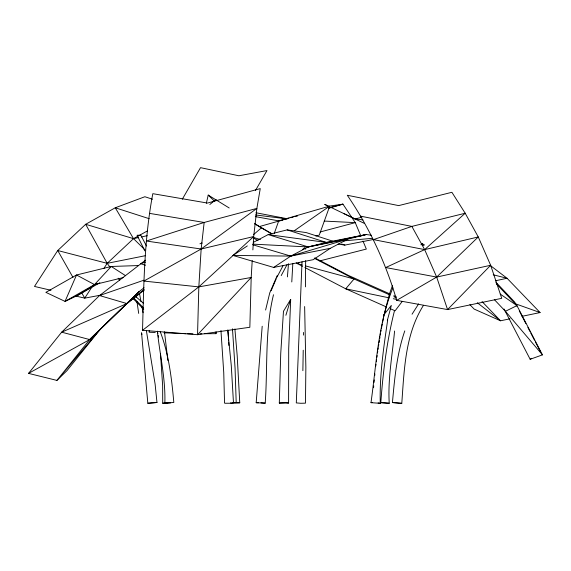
<?xml version="1.0" encoding="UTF-8"?>
<svg xmlns="http://www.w3.org/2000/svg" width="571" height="571" viewBox="0 0 571 571"><rect width="100%" height="100%" fill="white"/><g stroke="black" fill="none" stroke-linecap="round" stroke-linejoin="round"><path stroke-width="0.86" d="M305.478 286.863L305.649 260.59M279.305 403.026L280.732 353.528L283.473 311.274L290.682 299.425L288.698 348.831L288.598 403.04L279.305 403.026L285.935 402.619L288.598 403.04M302.873 370.672L303.222 350.223M303.486 335.113L303.529 332.443M252.225 260.569L251.197 277.47L249.841 327.269L197.545 334.706L142.543 330.302C143.771 284.665 144.227 238.664 152.821 193.676L207.48 203.062L260.255 188.601L256.871 208.408L253.695 236.544L252.874 249.891M302.023 261.782L296.292 402.905L300.789 403.283L305.471 403.147L305.863 367.446L304.636 306.541M262.196 326.248L256.186 402.705L265.208 403.14C267.785 367.025 264.758 330.202 273.502 294.743M291.781 281.953L292.816 263.638M149.259 330.481L149.145 332.243L155.262 332.479M204.475 333.735L216.024 333.671L216.145 331.894M404.782 330.894C396.824 353.991 394.597 378.387 392.434 402.562L401.784 403.34C404.218 370.037 405.082 334.42 423.468 305.335M394.568 331.009C392.427 354.998 387.709 379.001 389.244 403.247L380.293 402.783L380.828 402.498C383.027 371.792 386.845 341.073 394.368 311.174M287.413 276.885L288.498 263.702M373.584 387.673L373.727 385.925M374.048 382.477L374.298 379.908M374.712 375.618L374.883 373.898M375.761 366.097L375.996 364.341M376.346 361.707L376.575 359.951M376.924 357.318L377.16 355.555M377.51 352.921L377.738 351.165M387.688 319.91C383.676 347.532 379.437 375.318 380.279 403.312L370.993 402.676C376.41 364.07 377.959 324.328 392.905 287.841M378.002 349.481L378.273 347.789M378.537 346.105L378.801 344.413M379.065 342.728L379.465 340.195M379.729 338.51L379.993 336.819M380.257 335.134L380.522 333.443M143.649 308.019L134.271 298.54L134.763 295.721L143.485 303.301M380.786 331.758L381.114 330.045M381.435 328.339L382.242 324.071M382.57 322.358L383.377 318.09M383.698 316.384L389.415 293.994L392.427 285.714M206.345 203.34L208.215 195.082L217.251 200.664M265.601 310.024L269.769 292.83L277.213 275.615M201.927 243.36L202.034 242.932L199.929 243.81M387.324 320.452L391.356 305.414L383.598 315.113M271.139 290.696L276.207 278.791M285.885 315.278L290.682 299.425M274.28 233.375L278.719 220.863L329.745 206.06L342.957 204.14L355.276 222.64L360.972 236.258M143.742 309.239L133.371 298.847L134.763 295.721M276.921 277.22L283.052 265.722M281.217 275.572L286.977 264.766M182.249 199.315L200.521 167.66L238.878 175.775L266.978 170.558L255.437 190.55M412.055 314.207L418.622 303.886M91.902 287.027L84.744 298.141L76.079 296.121M103.836 268.513L107.177 263.331L133.521 238.642L147.361 230.941M402.277 301.374L395.096 310.817L390.243 308.654M144.063 287.755L139.138 291.595L100.503 328.967L67.007 370.622L56.9 380.407L28.55 373.384L61.668 332.179L99.54 295.55L145.555 260.155M299.083 262.603L297.819 263.831L296.292 262.938M420.877 244.802L422.176 243.667L424.474 244.952M253.724 234.46L261.397 227.865L271.346 233.66M143.928 289.54L126.926 303.572L89.69 339.574L56.9 380.407L100.503 328.967L89.69 339.574L28.55 373.384M209.814 204.518L215.717 199.657L229.199 207.98M144.349 289.989L126.926 303.572L61.668 332.179L89.69 339.574L139.138 291.595L126.926 303.572L99.54 295.55L143.913 280.183M142.543 330.302L198.829 286.892L253.695 236.544L201.149 249.013L143.878 281.075L198.829 286.892L251.197 277.47L197.545 334.706L198.829 286.892L201.149 249.013L204.161 222.454L256.871 208.408L201.149 249.013L146.319 241.033L204.161 222.454L149.452 213.361M302.473 249.541L304.871 247.707L305.721 249.206M504.05 309.004L530.159 359.287L531.551 358.317M294.286 230.748L329.745 206.06L319.26 235.102L315.849 236.001M371.393 235.245L366.275 234.517L347.925 239.092L330.309 248.321L313.172 259.698L273.673 267.435L232.961 255.444L247.336 245.908M273.673 267.435L290.76 256.094L308.226 246.936L326.305 242.418L366.275 234.517L308.226 246.936L252.846 244.138M138.239 265.565L111.252 266.471L76.521 274.986L45.873 292.366L65.037 301.395L77.47 295.478L96.813 283.494M396.688 300.353L436.679 277.071L478.262 236.958L465.194 213.247L451.904 192.291L398.672 205.603L347.296 195.261C369.259 227.415 385.853 262.96 396.688 300.353L447.557 309.582L501.731 298.333L490.653 265.279L478.262 236.958L424.66 249.613L385.703 267.549L436.679 277.071L490.653 265.279L447.557 309.582L436.679 277.071L424.66 249.613L411.855 226.401L360.537 216.145M77.47 295.478L99.854 282.745M253.331 242.368L268.17 234.602L287.134 229.892L306.27 232.597L333.143 241.29M494.457 299.718L505.414 311.302L516.948 305.613L542.45 354.869L530.159 359.287M133.371 298.847L134.271 298.54M145.569 262.139L140.459 263.645L145.505 265.23M259.063 226.658L288.997 218.186M328.589 208.315L342.957 204.14L328.396 207.93M320.081 231.997L355.276 222.64L324.242 221.07M290.71 217.744L293.28 217.073M294.993 216.63L297.562 215.959M319.753 260.904L366.332 249.077L362.985 241.062M331.109 207.466L355.019 218.964L361.9 217.237M123.643 277.492L94.501 284.594L65.037 301.395L76.521 274.986L94.501 284.594L111.252 266.471L125.634 275.729M495.721 280.732L507.041 278.255L540.08 312.558L522.03 316.313M138.653 237.536L133.521 238.642L85.657 224.296L57.728 250.519L34.488 286.442L50.947 290.275M141.223 236.986L147.218 235.695M509.996 318.818L500.539 320.788L474.144 309.082L469.883 304.664M145.576 255.658L107.177 263.331L57.728 250.519L72.974 277.399M338.139 244.117L344.898 245.087L373.691 239.427M330.309 248.321L290.76 256.094L232.961 255.444M101.146 295.071L84.744 298.141L81.689 292.759M157.839 333.692L157.36 331.123C159.887 355.176 165.676 378.908 164.841 403.262L167.838 402.826M234.895 328.975L237.208 355.84L239.756 402.791L230.955 403.254L230.727 402.783M282.095 220.442L278.719 220.863L255.294 216.616M160.494 353.542L162.656 385.917L162.714 403.233L166.261 402.798M370.993 402.676L372.349 402.519M146.383 330.695L155.112 384.126L156.975 402.505L147.825 403.247L141.558 332.793L141.922 334.52M147.825 403.247L156.975 402.505M252.746 244.759L290.76 256.094L347.925 239.092L308.226 246.936L268.17 234.602L326.305 242.418L329.81 242.104M343.835 240.862L372.763 238.293M170.65 402.855L162.714 403.233M233.068 402.662L239.756 402.791M192.934 333.799L187.638 333.75M200.036 333.757L201.813 333.75M423.775 245.366L422.312 245.344L422.176 243.667M256.186 402.705L258.57 402.755M164.841 403.262L173.82 402.441C171.685 378.544 168.845 354.177 160.23 331.651M392.434 402.562L401.784 403.34M164.013 332.822L185.882 333.678M260.961 402.855L265.208 403.14M380.828 402.498L389.244 403.247M355.019 218.964L362.97 219.921M255.551 214.96L287.049 218.929M378.109 402.919L380.279 403.312M255.951 212.762L287.092 218.707M388.951 297.812L345.719 288.798L304.885 267.514M393.276 298.719L396.731 299.44M493.223 274.794L507.041 278.255L490.125 265.358M302.08 264.98L297.819 263.831L302.53 266.286M305.485 265.9L354.063 278.983L389.793 294.907M287.134 229.892L326.305 242.418M252.839 237.193L260.383 239.606M149.231 218.707L115.263 207.773L85.657 224.296L107.177 263.331L109.796 266.864M341.537 244.003L344.898 245.087M152.457 199.222L144.884 196.731L115.263 207.773L133.521 238.642L144.891 249.82M515.727 303.886L540.08 312.558M389.793 293.887L348.546 275.493L314.842 257.928M393.833 295.692L396.26 296.77M393.854 296.72L396.288 297.805M386.196 306.848L345.719 288.798L354.063 278.983L314.321 258.263M328.746 206.324L324.735 204.404L328.725 206.317M343.97 213.625L364.012 223.232M254.902 223.875L271.703 233.667M253.46 237.993L258.049 240.669M254.659 223.704L261.397 227.865M500.239 294.086L516.948 305.613L496.235 283.687M477.292 302.751L500.539 320.788L482.038 301.567M208.215 195.082L214.625 201.292M495.785 282.088L514.771 302.18L516.819 306.135M505.414 311.302L542.45 354.869M118.161 278.191L119.732 280.318M215.188 332.122L216.024 333.671M146.483 246.015L140.837 235.231L137.097 235.252L144.834 250.89M519.282 310.881L525.841 323.529M527.889 327.483L529.945 331.437M530.766 333.014L534.456 340.13M535.277 341.715L540.195 351.201M143.071 312.715L141.951 306.734M139.545 293.794L140.987 301.559M158.153 335.413L158.467 337.126M136.069 295.685L136.319 297.37M136.947 301.595L138.696 313.408M164.484 331.801L167.874 360.537M232.476 328.803L235.074 368.374L236.194 402.498M227.715 330.088L231.269 365.44L233.475 402.783L230.013 403.247L224.674 403.247L224.546 402.798L223.746 372.599L220.948 330.452M227.965 330.117L228.607 340.316M228.693 342.029L228.871 345.448M465.194 213.247L424.66 249.613L373.484 239.62L411.855 226.401L465.194 213.247"/></g></svg>
